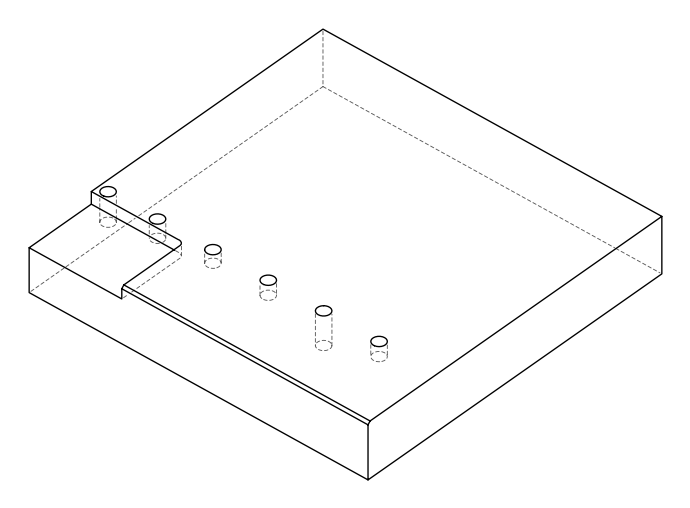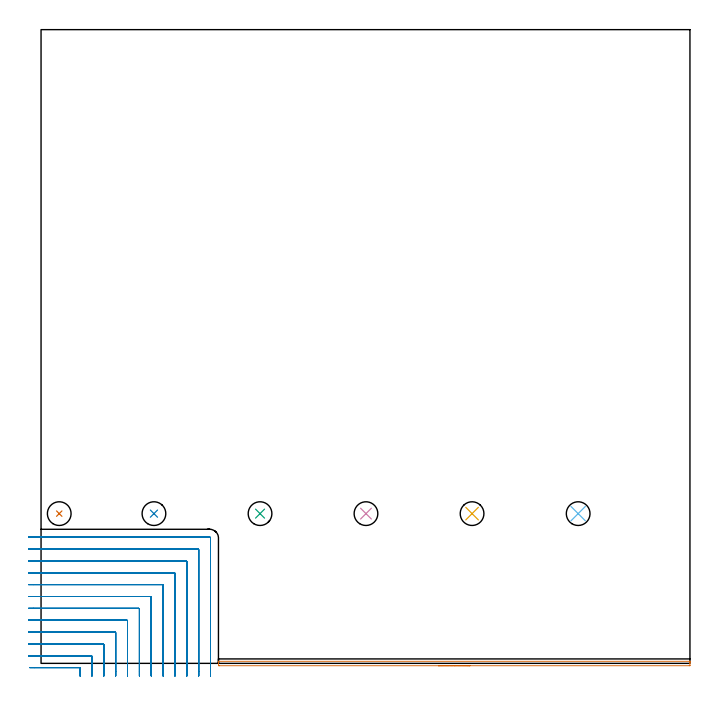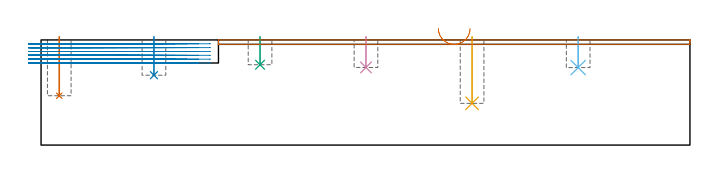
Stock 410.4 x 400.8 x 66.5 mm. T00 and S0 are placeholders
(PLAN: 8 operations, 2 tool changes, 22.3 min)
(1 INDEXABLE_INSERT_DRILL_BLIND_HOLE_FROM_SOLID | STEP1POCKET | UGT0302_001 | 0.15 min | 6223 mm3)
(2 INDEXABLE_INSERT_DRILL_BLIND_HOLE_FROM_SOLID_1 | STEP1POCKET_1 | UGT0302_001 | 0.1 min | 3931 mm3)
(3 INDEXABLE_INSERT_DRILL_BLIND_HOLE_FROM_SOLID_2 | STEP1POCKET_2 | UGT0302_001 | 0.07 min | 2769 mm3)
(4 INDEXABLE_INSERT_DRILL_BLIND_HOLE_FROM_SOLID_3 | STEP1POCKET_3 | UGT0302_001 | 0.08 min | 3067 mm3)
(5 INDEXABLE_INSERT_DRILL_BLIND_HOLE_FROM_SOLID_4 | STEP1POCKET_4 | UGT0302_001 | 0.17 min | 7070 mm3)
(6 INDEXABLE_INSERT_DRILL_BLIND_HOLE_FROM_SOLID_5 | STEP1POCKET_5 | UGT0302_001 | 0.08 min | 3086 mm3)
(7 AREA_MILL | FG_CHAMFER_SURFACE | UGT0205_001 | 2.54 min | 1178 mm3)
(8 MILL_CORNER_NOTCH_RECTANGULAR | CORNER_NOTCH_RECTANGULAR | UGT0201_128 | Follow Part, ap 2.5, ae 75% | 19.08 min | 138814 mm3)
(TOOL UGT0302_001 | Indexable Insert Drill 15mm | D15 PA180 FL50 Z2)
(TOOL UGT0205_001 | Chamfer Mill 20 x 3 x 45 deg. | D20 FL50 Z2)
(TOOL UGT0201_128 | Carbide End Mill 10.0 | D10 FL15 Z4)
(OP 1 INDEXABLE_INSERT_DRILL_BLIND_HOLE_FROM_SOLID)
G17 G21 G94 G90
T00 M6
G54
G17 G0 G90 X11.5 Y94.7 S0 M3
G43 Z76.5 H0
G94 G81 G98 Z31.2 F250. R68.5
G80
M5
M2
(OP 2 INDEXABLE_INSERT_DRILL_BLIND_HOLE_FROM_SOLID_1)
G17 G21 G94 G90
T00 M6
G54
G17 G0 G90 X71.4 Y94.7 S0 M3
G43 Z76.5 H0
G94 G81 G98 Z44.2 F250. R68.5
G80
M5
M2
(OP 3 INDEXABLE_INSERT_DRILL_BLIND_HOLE_FROM_SOLID_2)
G17 G21 G94 G90
T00 M6
G54
G17 G0 G90 X138.5 Y94.7 S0 M3
G43 Z76.5 H0
G94 G81 G98 Z50.8 F250. R68.5
G80
M5
M2
(OP 4 INDEXABLE_INSERT_DRILL_BLIND_HOLE_FROM_SOLID_3)
G17 G21 G94 G90
T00 M6
G54
G17 G0 G90 X205.5 Y94.7 S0 M3
G43 Z76.5 H0
G94 G81 G98 Z49.1 F250. R68.5
G80
M5
M2
(OP 5 INDEXABLE_INSERT_DRILL_BLIND_HOLE_FROM_SOLID_4)
G17 G21 G94 G90
T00 M6
G54
G17 G0 G90 X272.6 Y94.7 S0 M3
G43 Z76.5 H0
G94 G81 G98 Z26.4 F250. R68.5
G80
M5
M2
(OP 6 INDEXABLE_INSERT_DRILL_BLIND_HOLE_FROM_SOLID_5)
G17 G21 G94 G90
T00 M6
G54
G17 G0 G90 X339.7 Y94.7 S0 M3
G43 Z76.5 H0
G94 G81 G98 Z49. F250. R68.5
G80
M5
M2
(OP 7 AREA_MILL)
G17 G21 G94 G90
T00 M6
G54
G17 G0 G90 X271.3 Y-1.5 S1061 M3
G43 Z76.5 H0
Z73.7
G94 G1 X271.262 Z72.828 F250.
X271.148 Z71.964
X270.959 Z71.112
X270.697 Z70.28
X270.363 Z69.474
X269.96 Z68.7
X269.491 Z67.964
X268.96 Z67.272
X268.371 Z66.629
X267.728 Z66.04
X267.036 Z65.508
X266.3 Z65.04
X265.526 Z64.637
X264.72 Z64.303
X263.888 Z64.041
X263.036 Z63.852
X262.172 Z63.738
X261.3 Z63.7
X112.832
X112.644 Y-1.498 Z63.702
X112.203 Y-1.491 Z63.705
X112.2 Y-1.353 Z63.844
Y-0.1 Z65.095
Y0.634 Z65.834
Y0.874 Z66.074
X112.207 Y1.272 Z66.463
X112.21 Y1.297 Z66.488
X112.385 Y1.3 Z66.5
X410.215
X410.39 Y1.297 Z66.488
X410.393 Y1.271 Z66.463
X410.4 Y0.874 Z66.074
Y0.634 Z65.834
Y-0.1 Z65.095
Y-1.352 Z63.845
X410.397 Y-1.491 Z63.705
X409.955 Y-1.5 Z63.7
X261.3
X260.428 Z63.738
X259.563 Z63.852
X258.712 Z64.041
X257.88 Z64.303
X257.074 Z64.637
X256.3 Z65.04
X255.564 Z65.508
X254.872 Z66.04
X254.229 Z66.629
X253.64 Z67.272
X253.108 Z67.964
X252.64 Z68.7
X252.237 Z69.474
X251.903 Z70.28
X251.641 Z71.112
X251.452 Z71.964
X251.338 Z72.828
X251.3 Z73.7
G0 Z76.5
M5
M2
(OP 8 MILL_CORNER_NOTCH_RECTANGULAR)
G17 G21 G94 G90
T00 M6
G54
G17 G0 G90 X24.7 Y-8. S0 M3
G43 Z76.5 H0
Z64.067
G94 G1 Y-5. F250.
Y-3.194 F500.
G3 X24.206 Y-2.7 R0.5
G1 X-4.208
X-7.208 F250.
G0 Z76.5
X32.2 Y-8.
Z64.067
G1 Y-5.
Y4.306 F500.
G3 X31.706 Y4.8 R0.5
G1 X-5.
X-8. F250.
G0 Z76.5
X39.7 Y-8.
Z64.067
G1 Y-5.
Y11.805 F500.
G3 X39.205 Y12.3 R0.5
G1 X-5.
X-8. F250.
G0 Z76.5
X47.2 Y-8.
Z64.067
G1 Y-5.
Y19.305 F500.
G3 X46.705 Y19.8 R0.5
G1 X-5.
X-8. F250.
G0 Z76.5
X54.7 Y-8.
Z64.067
G1 Y-5.
Y26.805 F500.
G3 X54.205 Y27.3 R0.5
G1 X-5.
X-8. F250.
G0 Z76.5
X62.2 Y-8.
Z64.067
G1 Y-5.
Y34.305 F500.
G3 X61.705 Y34.8 R0.5
G1 X-5.
X-8. F250.
G0 Z76.5
X69.7 Y-8.
Z64.067
G1 Y-5.
Y41.804 F500.
G3 X69.204 Y42.3 R0.5
G1 X-5.
X-8. F250.
G0 Z76.5
X77.2 Y-8.
Z64.067
G1 Y-5.
Y49.304 F500.
G3 X76.704 Y49.8 R0.5
G1 X-5.
X-8. F250.
G0 Z76.5
X84.7 Y-8.
Z64.067
G1 Y-5.
Y56.804 F500.
G3 X84.204 Y57.3 R0.5
G1 X-5.
X-8. F250.
G0 Z76.5
X92.2 Y-8.
Z64.067
G1 Y-5.
Y64.304 F500.
G3 X91.704 Y64.8 R0.5
G1 X-5.
X-8. F250.
G0 Z76.5
X99.7 Y-8.
Z64.067
G1 Y-5.
Y71.803 F500.
G3 X99.203 Y72.3 R0.5
G1 X-5.
X-8. F250.
G0 Z76.5
X107.2 Y-8.
Z64.067
G1 Y-5.
Y79.3 F500.
G3 X106.7 Y79.8 R0.5
G1 X-5.
X-8. F250.
G0 Z76.5
X24.7 Y-8.
Z61.633
G1 Y-5.
Y-3.194 F500.
G3 X24.206 Y-2.7 R0.5
G1 X-4.208
X-7.208 F250.
G0 Z76.5
X32.2 Y-8.
Z61.633
G1 Y-5.
Y4.306 F500.
G3 X31.706 Y4.8 R0.5
G1 X-5.
X-8. F250.
G0 Z76.5
X39.7 Y-8.
Z61.633
G1 Y-5.
Y11.805 F500.
G3 X39.205 Y12.3 R0.5
G1 X-5.
X-8. F250.
G0 Z76.5
X47.2 Y-8.
Z61.633
G1 Y-5.
Y19.305 F500.
G3 X46.705 Y19.8 R0.5
G1 X-5.
X-8. F250.
G0 Z76.5
X54.7 Y-8.
Z61.633
G1 Y-5.
Y26.805 F500.
G3 X54.205 Y27.3 R0.5
G1 X-5.
X-8. F250.
G0 Z76.5
X62.2 Y-8.
Z61.633
G1 Y-5.
Y34.305 F500.
G3 X61.704 Y34.8 R0.5
G1 X-5.
X-8. F250.
G0 Z76.5
X69.7 Y-8.
Z61.633
G1 Y-5.
Y41.804 F500.
G3 X69.204 Y42.3 R0.5
G1 X-5.
X-8. F250.
G0 Z76.5
X77.2 Y-8.
Z61.633
G1 Y-5.
Y49.304 F500.
G3 X76.704 Y49.8 R0.5
G1 X-5.
X-8. F250.
G0 Z76.5
X84.7 Y-8.
Z61.633
G1 Y-5.
Y56.804 F500.
G3 X84.204 Y57.3 R0.5
G1 X-5.
X-8. F250.
G0 Z76.5
X92.2 Y-8.
Z61.633
G1 Y-5.
Y64.304 F500.
G3 X91.704 Y64.8 R0.5
G1 X-5.
X-8. F250.
G0 Z76.5
X99.7 Y-8.
Z61.633
G1 Y-5.
Y71.803 F500.
G3 X99.203 Y72.3 R0.5
G1 X-5.
X-8. F250.
G0 Z76.5
X107.2 Y-8.
Z61.633
G1 Y-5.
Y79.3 F500.
G3 X106.7 Y79.8 R0.5
G1 X-5.
X-8. F250.
G0 Z76.5
X24.7 Y-8.
Z59.2
G1 Y-5.
Y-3.194 F500.
G3 X24.206 Y-2.7 R0.5
G1 X-4.208
X-7.208 F250.
G0 Z76.5
X32.2 Y-8.
Z59.2
G1 Y-5.
Y4.306 F500.
G3 X31.706 Y4.8 R0.5
G1 X-5.
X-8. F250.
G0 Z76.5
X39.7 Y-8.
Z59.2
G1 Y-5.
Y11.805 F500.
G3 X39.205 Y12.3 R0.5
G1 X-5.
X-8. F250.
G0 Z76.5
X47.2 Y-8.
Z59.2
G1 Y-5.
Y19.305 F500.
G3 X46.705 Y19.8 R0.5
G1 X-5.
X-8. F250.
G0 Z76.5
X54.7 Y-8.
Z59.2
G1 Y-5.
Y26.805 F500.
G3 X54.205 Y27.3 R0.5
G1 X-5.
X-8. F250.
G0 Z76.5
X62.2 Y-8.
Z59.2
G1 Y-5.
Y34.305 F500.
G3 X61.704 Y34.8 R0.5
G1 X-5.
X-8. F250.
G0 Z76.5
X69.7 Y-8.
Z59.2
G1 Y-5.
Y41.804 F500.
G3 X69.204 Y42.3 R0.5
G1 X-5.
X-8. F250.
G0 Z76.5
X77.2 Y-8.
Z59.2
G1 Y-5.
Y49.304 F500.
G3 X76.704 Y49.8 R0.5
G1 X-5.
X-8. F250.
G0 Z76.5
X84.7 Y-8.
Z59.2
G1 Y-5.
Y56.804 F500.
G3 X84.204 Y57.3 R0.5
G1 X-5.
X-8. F250.
G0 Z76.5
X92.2 Y-8.
Z59.2
G1 Y-5.
Y64.304 F500.
G3 X91.704 Y64.8 R0.5
G1 X-5.
X-8. F250.
G0 Z76.5
X99.7 Y-8.
Z59.2
G1 Y-5.
Y71.803 F500.
G3 X99.203 Y72.3 R0.5
G1 X-5.
X-8. F250.
G0 Z76.5
X107.2 Y-8.
Z59.2
G1 Y-5.
Y79.3 F500.
G3 X106.7 Y79.8 R0.5
G1 X-5.
X-8. F250.
G0 Z76.5
X24.7 Y-8.
Z56.767
G1 Y-5.
Y-3.194 F500.
G3 X24.206 Y-2.7 R0.5
G1 X-4.208
X-7.208 F250.
G0 Z76.5
X32.2 Y-8.
Z56.767
G1 Y-5.
Y4.306 F500.
G3 X31.706 Y4.8 R0.5
G1 X-5.
X-8. F250.
G0 Z76.5
X39.7 Y-8.
Z56.767
G1 Y-5.
Y11.805 F500.
G3 X39.205 Y12.3 R0.5
G1 X-5.
X-8. F250.
G0 Z76.5
X47.2 Y-8.
Z56.767
G1 Y-5.
Y19.305 F500.
G3 X46.705 Y19.8 R0.5
G1 X-5.
X-8. F250.
G0 Z76.5
X54.7 Y-8.
Z56.767
G1 Y-5.
Y26.805 F500.
G3 X54.205 Y27.3 R0.5
G1 X-5.
X-8. F250.
G0 Z76.5
X62.2 Y-8.
Z56.767
G1 Y-5.
Y34.305 F500.
G3 X61.704 Y34.8 R0.5
G1 X-5.
X-8. F250.
G0 Z76.5
X69.7 Y-8.
Z56.767
G1 Y-5.
Y41.804 F500.
G3 X69.204 Y42.3 R0.5
G1 X-5.
X-8. F250.
G0 Z76.5
X77.2 Y-8.
Z56.767
G1 Y-5.
Y49.304 F500.
G3 X76.704 Y49.8 R0.5
G1 X-5.
X-8. F250.
G0 Z76.5
X84.7 Y-8.
Z56.767
G1 Y-5.
Y56.804 F500.
G3 X84.204 Y57.3 R0.5
G1 X-5.
X-8. F250.
G0 Z76.5
X92.2 Y-8.
Z56.767
G1 Y-5.
Y64.304 F500.
G3 X91.704 Y64.8 R0.5
G1 X-5.
X-8. F250.
G0 Z76.5
X99.7 Y-8.
Z56.767
G1 Y-5.
Y71.803 F500.
G3 X99.203 Y72.3 R0.5
G1 X-5.
X-8. F250.
G0 Z76.5
X107.2 Y-8.
Z56.767
G1 Y-5.
Y79.3 F500.
G3 X106.7 Y79.8 R0.5
G1 X-5.
X-8. F250.
G0 Z76.5
X24.7 Y-8.
Z54.333
G1 Y-5.
Y-3.194 F500.
G3 X24.206 Y-2.7 R0.5
G1 X-4.208
X-7.208 F250.
G0 Z76.5
X32.2 Y-8.
Z54.333
G1 Y-5.
Y4.306 F500.
G3 X31.706 Y4.8 R0.5
G1 X-5.
X-8. F250.
G0 Z76.5
X39.7 Y-8.
Z54.333
G1 Y-5.
Y11.805 F500.
G3 X39.205 Y12.3 R0.5
G1 X-5.
X-8. F250.
G0 Z76.5
X47.2 Y-8.
Z54.333
G1 Y-5.
Y19.305 F500.
G3 X46.705 Y19.8 R0.5
G1 X-5.
X-8. F250.
G0 Z76.5
X54.7 Y-8.
Z54.333
G1 Y-5.
Y26.805 F500.
G3 X54.205 Y27.3 R0.5
G1 X-5.
X-8. F250.
G0 Z76.5
X62.2 Y-8.
Z54.333
G1 Y-5.
Y34.305 F500.
G3 X61.704 Y34.8 R0.5
G1 X-5.
X-8. F250.
G0 Z76.5
X69.7 Y-8.
Z54.333
G1 Y-5.
Y41.804 F500.
G3 X69.204 Y42.3 R0.5
G1 X-5.
X-8. F250.
G0 Z76.5
X77.2 Y-8.
Z54.333
G1 Y-5.
Y49.304 F500.
G3 X76.704 Y49.8 R0.5
G1 X-5.
X-8. F250.
G0 Z76.5
X84.7 Y-8.
Z54.333
G1 Y-5.
Y56.804 F500.
G3 X84.204 Y57.3 R0.5
G1 X-5.
X-8. F250.
G0 Z76.5
X92.2 Y-8.
Z54.333
G1 Y-5.
Y64.304 F500.
G3 X91.704 Y64.8 R0.5
G1 X-5.
X-8. F250.
G0 Z76.5
X99.7 Y-8.
Z54.333
G1 Y-5.
Y71.803 F500.
G3 X99.203 Y72.3 R0.5
G1 X-5.
X-8. F250.
G0 Z76.5
X107.2 Y-8.
Z54.333
G1 Y-5.
Y79.3 F500.
G3 X106.7 Y79.8 R0.5
G1 X-5.
X-8. F250.
G0 Z76.5
X24.7 Y-8.
Z51.9
G1 Y-5.
Y-3.194 F500.
G3 X24.206 Y-2.7 R0.5
G1 X-4.208
X-7.208 F250.
G0 Z76.5
X32.2 Y-8.
Z51.9
G1 Y-5.
Y4.306 F500.
G3 X31.706 Y4.8 R0.5
G1 X-5.
X-8. F250.
G0 Z76.5
X39.7 Y-8.
Z51.9
G1 Y-5.
Y11.805 F500.
G3 X39.205 Y12.3 R0.5
G1 X-5.
X-8. F250.
G0 Z76.5
X47.2 Y-8.
Z51.9
G1 Y-5.
Y19.305 F500.
G3 X46.705 Y19.8 R0.5
G1 X-5.
X-8. F250.
G0 Z76.5
X54.7 Y-8.
Z51.9
G1 Y-5.
Y26.805 F500.
G3 X54.205 Y27.3 R0.5
G1 X-5.
X-8. F250.
G0 Z76.5
X62.2 Y-8.
Z51.9
G1 Y-5.
Y34.305 F500.
G3 X61.704 Y34.8 R0.5
G1 X-5.
X-8. F250.
G0 Z76.5
X69.7 Y-8.
Z51.9
G1 Y-5.
Y41.804 F500.
G3 X69.204 Y42.3 R0.5
G1 X-5.
X-8. F250.
G0 Z76.5
X77.2 Y-8.
Z51.9
G1 Y-5.
Y49.304 F500.
G3 X76.704 Y49.8 R0.5
G1 X-5.
X-8. F250.
G0 Z76.5
X84.7 Y-8.
Z51.9
G1 Y-5.
Y56.804 F500.
G3 X84.204 Y57.3 R0.5
G1 X-5.
X-8. F250.
G0 Z76.5
X92.2 Y-8.
Z51.9
G1 Y-5.
Y64.304 F500.
G3 X91.704 Y64.8 R0.5
G1 X-5.
X-8. F250.
G0 Z76.5
X99.7 Y-8.
Z51.9
G1 Y-5.
Y71.803 F500.
G3 X99.203 Y72.3 R0.5
G1 X-5.
X-8. F250.
G0 Z76.5
X107.2 Y-8.
Z51.9
G1 Y-5.
Y79.3 F500.
G3 X106.7 Y79.8 R0.5
G1 X-5.
X-8. F250.
G0 Z76.5
M5
M2
